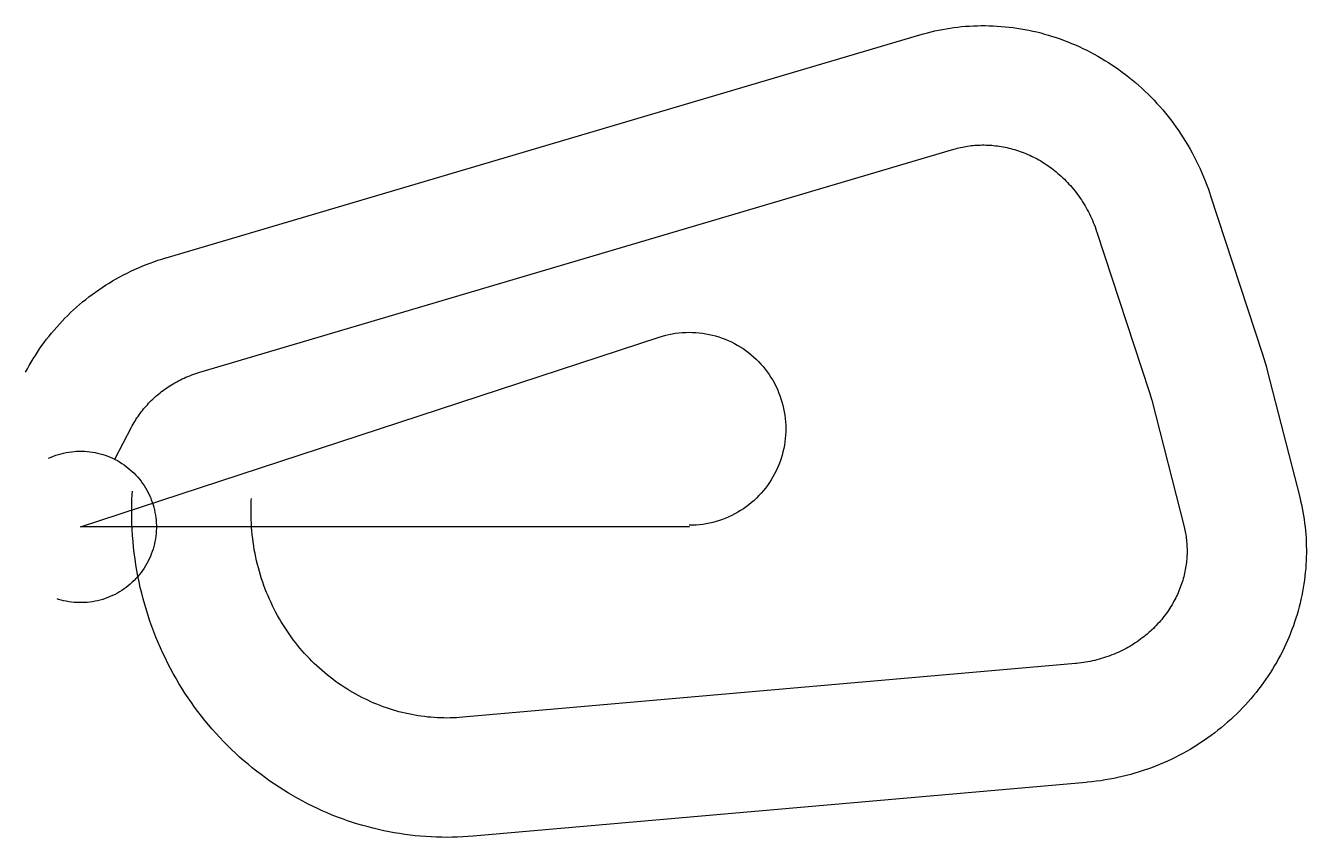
# Model space of a CAD drawing. Header units: metres. Extents: x -2120 to 47256, y -11964 to 19317.
import ezdxf

# ---------------------------------------------------------------- set-up
doc = ezdxf.new("R2010")
doc.units = ezdxf.units.M

msp = doc.modelspace()

# ---------------------------------------------------------------- linework, layer by layer
at = {"layer": 'Boundry', "color": 1}
for p, q in [((3293, 10372), (32357, 18967)), ((4598, 5961), (33662, 14556)), ((43551, 12794), (45563, 6657)), ((39180, 11361), (41192, 5224)), ((45747, 6026), (46997, 1140)), ((41291, 4885), (42541, 0)), ((1319, 2605), (1960, 3838)), ((38358, -5263), (14730, -7337)), ((38760, -9845), (15133, -11920))]:
    msp.add_line(p, q, dxfattribs=at)
at = {"layer": 'NorminalTrack', "color": 1}
msp.add_lwpolyline([(23475, 0), (0, 0), (22307, 7314), (22307, 7314), (22431, 7353), (22556, 7387), (22683, 7416), (22810, 7441), (22938, 7462), (23067, 7478), (23196, 7490), (23326, 7497), (23456, 7500), (23586, 7498), (23715, 7491), (23845, 7480), (23973, 7465), (24102, 7445), (24229, 7420), (24356, 7392), (24481, 7358), (24606, 7321), (24728, 7279), (24850, 7233), (24969, 7182), (25087, 7128), (25203, 7069), (25317, 7006), (25428, 6940), (25537, 6869), (25644, 6795), (25748, 6717), (25849, 6636), (25947, 6551), (26042, 6463), (26134, 6371), (26223, 6276), (26309, 6179), (26391, 6078), (26469, 5975), (26544, 5868), (26615, 5760), (26682, 5649), (26745, 5535), (26804, 5420), (26860, 5302), (26911, 5183), (26957, 5062), (27000, 4939), (27038, 4815), (27072, 4690), (27102, 4563), (27127, 4436), (27148, 4308), (27164, 4179), (27175, 4050), (27183, 3920), (27185, 3790), (27183, 3660), (27177, 3531), (27166, 3401), (27150, 3273), (27130, 3144), (27106, 3017), (27077, 2890), (27044, 2765), (27006, 2640), (26964, 2518), (26918, 2396), (26868, 2277), (26813, 2159), (26754, 2043), (26692, 1929), (26625, 1818), (26555, 1709), (26481, 1602), (26403, 1498), (26321, 1397), (26237, 1299), (26148, 1204), (26057, 1112), (25962, 1023), (25864, 937), (25764, 855), (25660, 777), (25554, 702), (25445, 631), (25334, 564), (25221, 501), (25105, 442), (24988, 386), (24868, 335), (24747, 289), (24625, 246), (24501, 208), (24375, 174), (24249, 144), (24122, 119), (23993, 98), (23865, 82), (23735, 71), (23606, 63), (23476, 61), (23466, 61)], dxfattribs=at)
at = {"layer": 'WindSpiral', "color": 5}
for points in [[(32357, 18967), (32499, 19007), (32643, 19046), (32787, 19082), (32931, 19115), (33077, 19146), (33224, 19174), (33371, 19200), (33519, 19224), (33667, 19244), (33817, 19263), (33966, 19278), (34117, 19291), (34268, 19302), (34419, 19310), (34571, 19315), (34723, 19317), (34875, 19317), (35027, 19315), (35180, 19309), (35333, 19301), (35486, 19290), (35639, 19277), (35792, 19261), (35946, 19242), (36099, 19220), (36252, 19196), (36404, 19169), (36557, 19139), (36709, 19107), (36861, 19072), (37013, 19034), (37164, 18993), (37315, 18950), (37465, 18904), (37614, 18855), (37763, 18804), (37912, 18750), (38059, 18693), (38206, 18634), (38352, 18572), (38498, 18507), (38642, 18439), (38786, 18369), (38928, 18297), (39069, 18221), (39210, 18144), (39349, 18063), (39487, 17980), (39624, 17895), (39759, 17807), (39893, 17716), (40026, 17623), (40157, 17527), (40287, 17429), (40416, 17329), (40542, 17226), (40668, 17121), (40791, 17013), (40913, 16904), (41033, 16791), (41152, 16677), (41268, 16560), (41383, 16441), (41496, 16320), (41607, 16197), (41716, 16072), (41823, 15944), (41927, 15815), (42030, 15683), (42131, 15549), (42229, 15414), (42325, 15276), (42419, 15137), (42511, 14996), (42600, 14853), (42687, 14708), (42771, 14561), (42853, 14413), (42933, 14263), (43010, 14112), (43085, 13959), (43157, 13804), (43226, 13648), (43293, 13490), (43357, 13332), (43419, 13171), (43477, 13010), (43533, 12847), (43551, 12794)], [(33662, 14556), (33727, 14574), (33792, 14592), (33858, 14608), (33925, 14624), (33992, 14638), (34060, 14651), (34128, 14663), (34197, 14674), (34266, 14683), (34335, 14692), (34405, 14699), (34476, 14705), (34546, 14710), (34617, 14714), (34689, 14716), (34761, 14718), (34833, 14718), (34905, 14716), (34977, 14714), (35050, 14710), (35123, 14705), (35196, 14698), (35270, 14691), (35343, 14682), (35417, 14671), (35490, 14659), (35564, 14646), (35638, 14632), (35711, 14616), (35785, 14599), (35859, 14581), (35932, 14561), (36006, 14540), (36079, 14518), (36153, 14494), (36226, 14468), (36299, 14442), (36372, 14414), (36444, 14385), (36516, 14354), (36588, 14322), (36660, 14288), (36731, 14254), (36802, 14217), (36873, 14180), (36943, 14141), (37012, 14101), (37082, 14059), (37150, 14016), (37218, 13972), (37286, 13926), (37353, 13879), (37419, 13831), (37485, 13781), (37550, 13730), (37615, 13678), (37679, 13624), (37742, 13570), (37804, 13514), (37865, 13456), (37926, 13397), (37986, 13338), (38045, 13276), (38103, 13214), (38160, 13151), (38216, 13086), (38272, 13020), (38326, 12953), (38379, 12884), (38432, 12815), (38483, 12744), (38533, 12673), (38582, 12600), (38630, 12526), (38677, 12451), (38722, 12375), (38767, 12298), (38810, 12220), (38852, 12141), (38893, 12061), (38932, 11980), (38970, 11898), (39007, 11816), (39042, 11732), (39076, 11648), (39109, 11562), (39140, 11476), (39170, 11389), (39180, 11361)], [(-2120, 5961), (-2050, 6093), (-1978, 6224), (-1903, 6354), (-1825, 6483), (-1745, 6611), (-1663, 6738), (-1579, 6863), (-1492, 6987), (-1403, 7110), (-1311, 7231), (-1217, 7351), (-1121, 7470), (-1023, 7587), (-923, 7703), (-820, 7817), (-715, 7929), (-608, 8040), (-499, 8149), (-388, 8257), (-275, 8362), (-159, 8466), (-42, 8568), (77, 8668), (198, 8766), (321, 8863), (446, 8957), (573, 9049), (702, 9139), (832, 9227), (965, 9313), (1099, 9397), (1234, 9478), (1371, 9558), (1510, 9635), (1651, 9709), (1793, 9782), (1936, 9852), (2081, 9919), (2227, 9984), (2375, 10047), (2524, 10107), (2675, 10165), (2826, 10220), (2979, 10273), (3133, 10323), (3288, 10370), (3293, 10372)], [(45563, 6657), (45616, 6492), (45665, 6327), (45712, 6160), (45747, 6026)], [(1960, 3838), (1993, 3899), (2026, 3960), (2061, 4020), (2097, 4080), (2135, 4140), (2173, 4199), (2213, 4258), (2253, 4317), (2296, 4374), (2339, 4432), (2383, 4488), (2429, 4545), (2475, 4600), (2523, 4655), (2572, 4710), (2622, 4763), (2673, 4816), (2726, 4869), (2779, 4920), (2834, 4971), (2889, 5021), (2946, 5071), (3004, 5119), (3062, 5167), (3122, 5214), (3183, 5260), (3245, 5305), (3308, 5349), (3372, 5392), (3437, 5434), (3503, 5475), (3570, 5515), (3637, 5554), (3706, 5592), (3775, 5629), (3846, 5665), (3917, 5700), (3989, 5734), (4062, 5766), (4136, 5798), (4211, 5828), (4286, 5857), (4362, 5884), (4439, 5911), (4517, 5936), (4595, 5960), (4598, 5961)], [(41192, 5224), (41220, 5136), (41247, 5047), (41272, 4957), (41291, 4885)], [(-1234, 2646), (-1141, 2688), (-1046, 2726), (-951, 2761), (-854, 2792), (-756, 2820), (-657, 2845), (-557, 2866), (-457, 2884), (-356, 2898), (-254, 2909), (-153, 2916), (-51, 2919), (51, 2919), (153, 2916), (254, 2909), (356, 2898), (457, 2884), (557, 2866), (657, 2845), (756, 2820), (854, 2792), (951, 2761), (1046, 2726), (1141, 2688), (1234, 2646), (1326, 2602), (1416, 2554), (1504, 2503), (1590, 2449), (1675, 2392), (1757, 2332), (1837, 2269), (1916, 2204), (1991, 2135), (2065, 2065), (2135, 1991), (2204, 1916), (2269, 1837), (2332, 1757), (2392, 1675), (2449, 1590), (2503, 1504), (2554, 1416), (2602, 1326), (2646, 1234), (2688, 1141), (2726, 1046), (2761, 951), (2792, 854), (2820, 756), (2845, 657), (2866, 557), (2884, 457), (2898, 356), (2909, 254), (2916, 153), (2919, 51), (2919, -51), (2916, -153), (2909, -254), (2898, -356), (2884, -457), (2866, -557), (2845, -657), (2820, -756), (2792, -854), (2761, -951), (2726, -1046), (2688, -1141), (2646, -1234), (2602, -1326), (2554, -1416), (2503, -1504), (2449, -1590), (2392, -1675), (2332, -1757), (2269, -1837), (2204, -1916), (2135, -1991), (2065, -2065), (1991, -2135), (1916, -2204), (1837, -2269), (1757, -2332), (1675, -2392), (1590, -2449), (1504, -2503), (1416, -2554), (1326, -2602), (1234, -2646), (1141, -2688), (1046, -2726), (951, -2761), (854, -2792), (756, -2820), (657, -2845), (557, -2866), (457, -2884), (356, -2898), (254, -2909), (153, -2916), (51, -2919), (-51, -2919), (-153, -2916), (-254, -2909), (-356, -2898), (-457, -2884), (-557, -2866), (-657, -2845), (-756, -2820), (-854, -2792), (-902, -2777)], [(15133, -11920), (14932, -11936), (14730, -11948), (14528, -11957), (14326, -11962), (14123, -11964), (13920, -11962), (13717, -11957), (13514, -11948), (13310, -11936), (13107, -11920), (12903, -11900), (12700, -11877), (12497, -11851), (12294, -11820), (12091, -11787), (11889, -11749), (11687, -11708), (11485, -11664), (11284, -11615), (11084, -11564), (10884, -11508), (10685, -11449), (10487, -11387), (10290, -11321), (10093, -11252), (9898, -11179), (9703, -11102), (9510, -11022), (9318, -10939), (9127, -10852), (8937, -10761), (8749, -10668), (8562, -10570), (8377, -10470), (8193, -10366), (8011, -10259), (7831, -10148), (7652, -10034), (7475, -9917), (7299, -9797), (7126, -9673), (6955, -9547), (6785, -9417), (6618, -9284), (6453, -9148), (6290, -9009), (6129, -8867), (5971, -8721), (5815, -8573), (5661, -8423), (5510, -8269), (5361, -8112), (5215, -7953), (5072, -7791), (4931, -7626), (4793, -7459), (4658, -7289), (4525, -7116), (4395, -6941), (4269, -6763), (4145, -6583), (4024, -6401), (3906, -6216), (3792, -6029), (3680, -5840), (3572, -5649), (3467, -5455), (3365, -5260), (3266, -5062), (3171, -4863), (3079, -4662), (2991, -4459), (2906, -4254), (2825, -4047), (2747, -3839), (2672, -3629), (2601, -3418), (2534, -3205), (2471, -2990), (2411, -2775), (2355, -2558), (2302, -2340), (2254, -2120), (2209, -1900), (2167, -1679), (2130, -1456), (2097, -1233), (2067, -1009), (2042, -784), (2020, -559), (2002, -332), (1988, -106), (1978, 122), (1972, 349), (1970, 577), (1972, 805), (1978, 1034), (1988, 1263), (1994, 1379)], [(14730, -7337), (14609, -7347), (14488, -7354), (14366, -7360), (14244, -7363), (14122, -7364), (13999, -7363), (13876, -7360), (13753, -7355), (13630, -7347), (13506, -7337), (13383, -7326), (13259, -7311), (13135, -7295), (13012, -7277), (12888, -7256), (12765, -7233), (12641, -7208), (12518, -7181), (12396, -7152), (12273, -7120), (12151, -7086), (12029, -7050), (11907, -7012), (11786, -6971), (11665, -6928), (11545, -6884), (11425, -6836), (11306, -6787), (11188, -6736), (11070, -6682), (10953, -6626), (10836, -6568), (10721, -6508), (10606, -6446), (10492, -6381), (10379, -6315), (10267, -6246), (10156, -6176), (10046, -6103), (9937, -6028), (9829, -5951), (9722, -5872), (9616, -5791), (9512, -5708), (9409, -5623), (9307, -5536), (9206, -5447), (9107, -5356), (9009, -5264), (8913, -5169), (8818, -5072), (8725, -4974), (8633, -4874), (8543, -4772), (8454, -4668), (8367, -4563), (8282, -4455), (8198, -4346), (8116, -4236), (8036, -4124), (7958, -4010), (7881, -3894), (7807, -3777), (7734, -3659), (7663, -3539), (7594, -3417), (7528, -3295), (7463, -3170), (7400, -3045), (7340, -2918), (7281, -2789), (7225, -2660), (7171, -2529), (7119, -2397), (7069, -2264), (7021, -2130), (6976, -1995), (6933, -1858), (6892, -1721), (6854, -1583), (6818, -1444), (6784, -1304), (6753, -1163), (6724, -1021), (6697, -878), (6673, -735), (6652, -591), (6633, -447), (6616, -302), (6602, -156), (6591, -10), (6582, 137), (6575, 284), (6571, 431), (6570, 579), (6571, 727), (6575, 875), (6581, 1023), (6586, 1099)], [(46997, 1140), (47032, 1001), (47064, 861), (47093, 720), (47120, 579), (47145, 437), (47167, 294), (47187, 150), (47204, 6), (47219, -139), (47232, -284), (47241, -430), (47249, -576), (47253, -723), (47256, -870), (47255, -1017), (47252, -1165), (47247, -1312), (47239, -1460), (47228, -1608), (47215, -1756), (47199, -1904), (47180, -2052), (47159, -2200), (47135, -2348), (47109, -2496), (47080, -2643), (47048, -2791), (47014, -2938), (46977, -3084), (46937, -3230), (46895, -3376), (46850, -3521), (46803, -3666), (46753, -3810), (46700, -3954), (46645, -4097), (46587, -4239), (46526, -4380), (46463, -4521), (46398, -4660), (46330, -4799), (46259, -4937), (46186, -5074), (46110, -5209), (46032, -5344), (45952, -5477), (45868, -5610), (45783, -5741), (45695, -5870), (45604, -5999), (45512, -6126), (45416, -6252), (45319, -6376), (45219, -6499), (45117, -6620), (45012, -6739), (44906, -6857), (44797, -6973), (44685, -7088), (44572, -7201), (44457, -7312), (44339, -7421), (44219, -7528), (44098, -7633), (43974, -7737), (43848, -7838), (43720, -7937), (43590, -8035), (43459, -8130), (43325, -8223), (43190, -8314), (43053, -8402), (42914, -8488), (42773, -8572), (42631, -8654), (42487, -8733), (42341, -8810), (42194, -8885), (42045, -8957), (41895, -9026), (41744, -9094), (41591, -9158), (41436, -9220), (41281, -9279), (41124, -9336), (40965, -9390), (40806, -9441), (40645, -9490), (40484, -9536), (40321, -9579), (40157, -9619), (39993, -9657), (39827, -9692), (39661, -9724), (39494, -9753), (39326, -9779), (39157, -9802), (38988, -9822), (38818, -9840), (38760, -9845)], [(42541, 0), (42556, -61), (42570, -123), (42583, -185), (42595, -248), (42606, -311), (42616, -375), (42625, -439), (42633, -503), (42639, -568), (42645, -634), (42649, -699), (42653, -765), (42655, -832), (42656, -898), (42656, -965), (42654, -1033), (42652, -1100), (42648, -1168), (42643, -1236), (42637, -1304), (42630, -1372), (42621, -1440), (42611, -1509), (42600, -1578), (42588, -1646), (42574, -1715), (42560, -1784), (42543, -1852), (42526, -1921), (42508, -1990), (42488, -2059), (42467, -2127), (42444, -2196), (42420, -2264), (42395, -2332), (42369, -2400), (42342, -2468), (42313, -2535), (42283, -2602), (42251, -2669), (42218, -2736), (42184, -2802), (42149, -2868), (42112, -2934), (42075, -2999), (42035, -3064), (41995, -3128), (41953, -3192), (41910, -3255), (41866, -3318), (41821, -3380), (41774, -3442), (41726, -3503), (41677, -3564), (41627, -3623), (41575, -3682), (41522, -3741), (41468, -3798), (41413, -3855), (41356, -3912), (41299, -3967), (41240, -4021), (41180, -4075), (41119, -4128), (41057, -4180), (40993, -4231), (40929, -4281), (40864, -4330), (40797, -4378), (40729, -4425), (40661, -4471), (40591, -4516), (40520, -4560), (40449, -4603), (40376, -4645), (40302, -4685), (40228, -4725), (40152, -4763), (40076, -4800), (39998, -4836), (39920, -4870), (39841, -4904), (39761, -4936), (39681, -4966), (39599, -4996), (39517, -5024), (39434, -5051), (39350, -5076), (39266, -5100), (39181, -5123), (39095, -5144), (39009, -5163), (38922, -5182), (38834, -5199), (38746, -5214), (38657, -5228), (38568, -5240), (38478, -5251), (38388, -5260), (38358, -5263)]]:
    msp.add_lwpolyline(points, dxfattribs=at)

doc.saveas('drawing.dxf')
